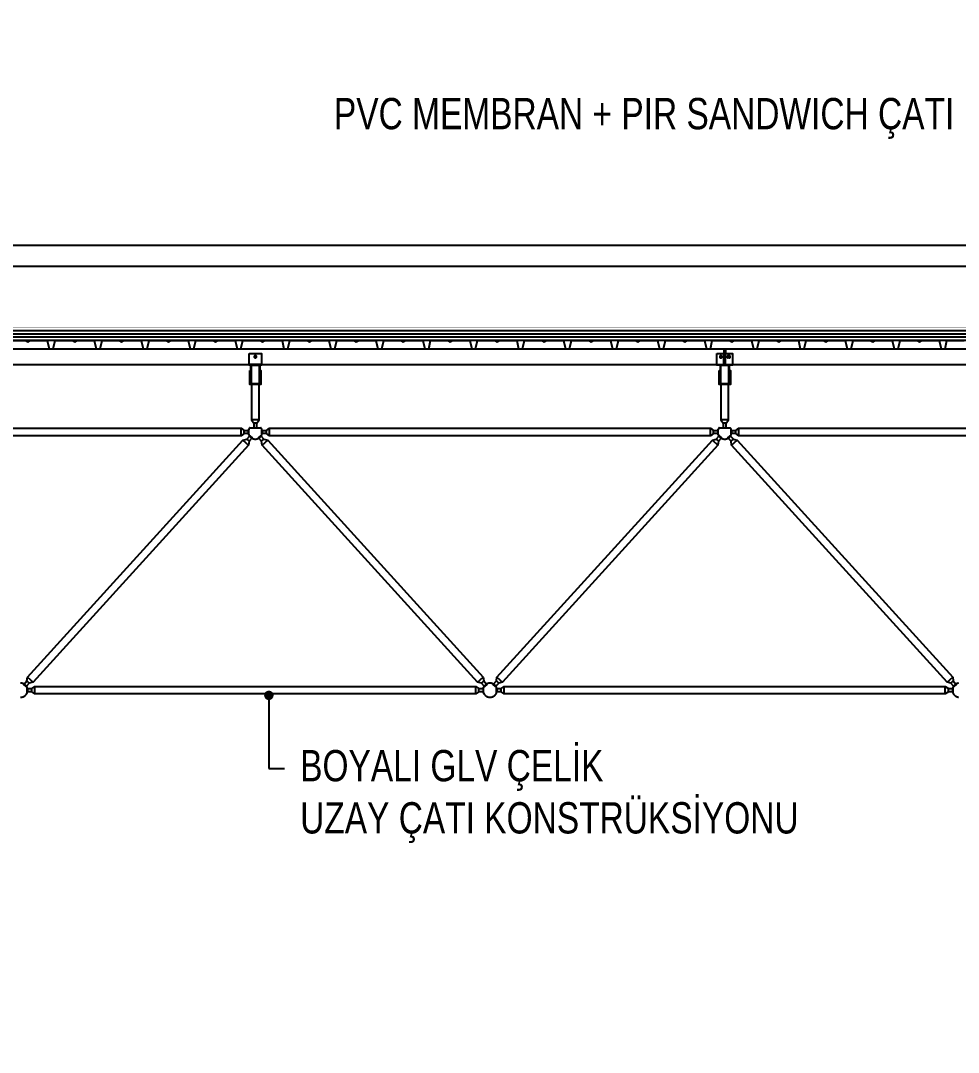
# Model space of a CAD drawing. Header units: centimetres. Extents: x 26569 to 160723, y -3143 to 14565.
# Drawn here: x 105508 to 106107, y -1210 to -551 of the extents above; entities that cross this region are included whole.
import ezdxf
from ezdxf import colors
from ezdxf.entities.mleader import LeaderData, LeaderLine
from ezdxf.math import Vec2, Vec3

# ---------------------------------------------------------------- set-up
doc = ezdxf.new("R2010")
doc.units = ezdxf.units.CM
doc.header["$LTSCALE"] = 100
doc.linetypes.add('HIDDEN', pattern=[9.525, 6.35, -3.175])
for name, color, linetype in [('A-ANNO-DIMS', 187, 'Continuous'), ('A-ELEV-02', 253, 'Continuous'), ('A-ELEV-04', 250, 'Continuous'), ('A-WALL-INSL', 249, 'Continuous'), ('A-WALL-SNWPNL', 200, 'Continuous'), ('S-STEL', 3, 'Continuous')]:
    doc.layers.add(name, color=color, linetype=linetype)
doc.styles.add('Fields_100', font='act_simplex.shx', dxfattribs={"width": 0.8, "height": 20})
doc.linetypes.add('BATTING', pattern='A,0.00254,-2.54,[134,ltypeshp.shx,S=2.54,R=0,X=-2.54,Y=0],-5.08,[134,ltypeshp.shx,S=2.54,R=180,X=2.54,Y=0],-2.54', length=10.16254)
doc.dimstyles.new('FIELDS_100', dxfattribs={"dimscale": 0, "dimtxt": 20, "dimasz": 5, "dimexe": 5, "dimexo": 5, "dimgap": 5, "dimtad": 0, "dimdec": 0, "dimzin": 0, "dimdsep": 46, "dimtxsty": 'Fields_100', "dimblk": 'DOT', "dimcen": 0.09, "dimclrt": 50, "dimadec": 0, "dimazin": 0, "dimtfac": 1, "dimtdec": 0, "dimtix": 1, "dimtofl": 0, "dimtmove": 1, "dimatfit": 3, "dimfxl": 5, "dimfxlon": 1, "dimtolj": 1, "dimtzin": 0, "dimarcsym": 0})

# ---------------------------------------------------------------- blocks, each defined once
blk = doc.blocks.new('_Dot')
at = {"color": 0, "linetype": 'ByBlock', "lineweight": -2}
blk.add_line((-0.5, 0), (-1, 0), dxfattribs=at)
at = {"color": 0, "linetype": 'ByBlock', "const_width": 0.5}
blk.add_lwpolyline([(-0.25, 0, 1), (0.25, 0, 1)], format="xyb", close=True, dxfattribs=at)
blk = doc.blocks.new('*D473')
at = {"layer": 'A-ANNO-DIMS', "color": 0, "lineweight": -2, "transparency": 16777216}
for p, q in [((104907.73, -198.45), (104907.73, -188.45)), ((106707.73, -198.45), (106707.73, -188.45)), ((104912.73, -193.45), (105776.06, -193.45)), ((106702.73, -193.45), (105839.4, -193.45))]:
    blk.add_line(p, q, dxfattribs=at)
at = {"layer": 'DEFPOINTS', "color": 0, "transparency": 16777216}
for p in [(106707.73, -193.45), (104907.73, -1038.45), (106707.73, -1038.45)]:
    blk.add_point(p, dxfattribs=at)
at = {"layer": 'A-ANNO-DIMS', "color": 0, "lineweight": -2, "transparency": 16777216, "xscale": 5, "yscale": 5, "zscale": 5, "rotation": 180}
blk.add_blockref('_Dot', (104907.73, -193.45), dxfattribs=at)
at = {"layer": 'A-ANNO-DIMS', "color": 0, "lineweight": -2, "transparency": 16777216, "xscale": 5, "yscale": 5, "zscale": 5}
blk.add_blockref('_Dot', (106707.73, -193.45), dxfattribs=at)
at = {"layer": 'A-ANNO-DIMS', "color": 50, "transparency": 16777216, "insert": (105807.73, -193.45), "char_height": 20, "attachment_point": 5, "style": 'Fields_100'}
blk.add_mtext('\\A1;1800', dxfattribs=at)

msp = doc.modelspace()

# ---------------------------------------------------------------- linework, layer by layer
at = {"layer": 'A-ELEV-02'}
for points in [[(104855.23, -760.44), (113852.73, -760.44)], [(105957.23, -760.44), (105957.23, -763.44)], [(105958.23, -760.44), (105958.23, -763.44)], [(105959.93, -764.74), (105959.91, -764.74), (105959.9, -764.74), (105959.88, -764.75), (105959.87, -764.75), (105959.85, -764.75), (105959.83, -764.75), (105959.82, -764.75), (105959.8, -764.76), (105959.79, -764.76), (105959.77, -764.76), (105959.75, -764.77), (105959.74, -764.77), (105959.72, -764.78), (105959.7, -764.78), (105959.69, -764.79), (105959.67, -764.79), (105959.66, -764.8), (105959.64, -764.81), (105959.62, -764.81), (105959.61, -764.82), (105959.59, -764.83), (105959.58, -764.84), (105959.56, -764.85), (105959.55, -764.86), (105959.53, -764.87), (105959.52, -764.88), (105959.5, -764.89), (105959.49, -764.9), (105959.47, -764.91), (105959.46, -764.92), (105959.45, -764.94), (105959.43, -764.95), (105959.42, -764.96), (105959.41, -764.98), (105959.4, -764.99), (105959.39, -765), (105959.38, -765.02), (105959.36, -765.03), (105959.35, -765.05), (105959.34, -765.06), (105959.33, -765.08), (105959.33, -765.09), (105959.32, -765.11), (105959.31, -765.12), (105959.3, -765.14), (105959.29, -765.15), (105959.29, -765.17), (105959.28, -765.19), (105959.27, -765.2), (105959.27, -765.22), (105959.26, -765.23), (105959.26, -765.25), (105959.25, -765.27), (105959.25, -765.28), (105959.24, -765.3), (105959.24, -765.32), (105959.24, -765.33), (105959.24, -765.35), (105959.23, -765.36), (105959.23, -765.38), (105959.23, -765.4), (105959.23, -765.41), (105959.23, -765.43), (105959.23, -765.44), (105959.23, -765.46), (105959.23, -765.48), (105959.23, -765.49), (105959.23, -765.51), (105959.23, -765.52), (105959.24, -765.54), (105959.24, -765.55), (105959.24, -765.57), (105959.24, -765.59), (105959.25, -765.6), (105959.25, -765.62), (105959.26, -765.64), (105959.26, -765.65), (105959.27, -765.67), (105959.27, -765.69), (105959.28, -765.7), (105959.29, -765.72), (105959.29, -765.73), (105959.3, -765.75), (105959.31, -765.77), (105959.32, -765.78), (105959.33, -765.8), (105959.33, -765.81), (105959.34, -765.83), (105959.35, -765.84), (105959.36, -765.86), (105959.38, -765.87), (105959.39, -765.89), (105959.4, -765.9), (105959.41, -765.91), (105959.42, -765.93), (105959.43, -765.94), (105959.45, -765.95), (105959.46, -765.96), (105959.47, -765.98), (105959.49, -765.99), (105959.5, -766), (105959.52, -766.01), (105959.53, -766.02), (105959.55, -766.03), (105959.56, -766.04), (105959.58, -766.05), (105959.59, -766.06), (105959.61, -766.07), (105959.62, -766.07), (105959.64, -766.08), (105959.66, -766.09), (105959.67, -766.09), (105959.69, -766.1), (105959.7, -766.11), (105959.72, -766.11), (105959.74, -766.12), (105959.75, -766.12), (105959.77, -766.13), (105959.79, -766.13), (105959.8, -766.13), (105959.82, -766.13), (105959.83, -766.14), (105959.85, -766.14), (105959.87, -766.14), (105959.88, -766.14), (105959.9, -766.14), (105959.91, -766.14), (105959.93, -766.14)], [(105960.53, -764.74), (105959.93, -764.74)], [(105960.53, -766.14), (105960.55, -766.14), (105960.56, -766.14), (105960.58, -766.14), (105960.59, -766.14), (105960.61, -766.14), (105960.62, -766.14), (105960.64, -766.13), (105960.66, -766.13), (105960.67, -766.13), (105960.69, -766.13), (105960.71, -766.12), (105960.72, -766.12), (105960.74, -766.11), (105960.76, -766.11), (105960.77, -766.1), (105960.79, -766.09), (105960.8, -766.09), (105960.82, -766.08), (105960.84, -766.07), (105960.85, -766.07), (105960.87, -766.06), (105960.88, -766.05), (105960.9, -766.04), (105960.91, -766.03), (105960.93, -766.02), (105960.94, -766.01), (105960.96, -766), (105960.97, -765.99), (105960.98, -765.98), (105961, -765.96), (105961.01, -765.95), (105961.02, -765.94), (105961.04, -765.93), (105961.05, -765.91), (105961.06, -765.9), (105961.07, -765.89), (105961.08, -765.87), (105961.1, -765.86), (105961.11, -765.84), (105961.12, -765.83), (105961.13, -765.81), (105961.13, -765.8), (105961.14, -765.78), (105961.15, -765.77), (105961.16, -765.75), (105961.17, -765.73), (105961.17, -765.72), (105961.18, -765.7), (105961.19, -765.69), (105961.19, -765.67), (105961.2, -765.65), (105961.2, -765.64), (105961.21, -765.62), (105961.21, -765.6), (105961.21, -765.59), (105961.22, -765.57), (105961.22, -765.55), (105961.22, -765.54), (105961.23, -765.52), (105961.23, -765.51), (105961.23, -765.49), (105961.23, -765.48), (105961.23, -765.46), (105961.23, -765.44), (105961.23, -765.43), (105961.23, -765.41), (105961.23, -765.4), (105961.23, -765.38), (105961.23, -765.36), (105961.22, -765.35), (105961.22, -765.33), (105961.22, -765.32), (105961.21, -765.3), (105961.21, -765.28), (105961.21, -765.27), (105961.2, -765.25), (105961.2, -765.23), (105961.19, -765.22), (105961.19, -765.2), (105961.18, -765.19), (105961.17, -765.17), (105961.17, -765.15), (105961.16, -765.14), (105961.15, -765.12), (105961.14, -765.11), (105961.13, -765.09), (105961.13, -765.08), (105961.12, -765.06), (105961.11, -765.05), (105961.1, -765.03), (105961.08, -765.02), (105961.07, -765), (105961.06, -764.99), (105961.05, -764.98), (105961.04, -764.96), (105961.02, -764.95), (105961.01, -764.94), (105961, -764.92), (105960.98, -764.91), (105960.97, -764.9), (105960.96, -764.89), (105960.94, -764.88), (105960.93, -764.87), (105960.91, -764.86), (105960.9, -764.85), (105960.88, -764.84), (105960.87, -764.83), (105960.85, -764.82), (105960.84, -764.81), (105960.82, -764.81), (105960.8, -764.8), (105960.79, -764.79), (105960.77, -764.79), (105960.76, -764.78), (105960.74, -764.78), (105960.72, -764.77), (105960.71, -764.77), (105960.69, -764.76), (105960.67, -764.76), (105960.66, -764.76), (105960.64, -764.75), (105960.62, -764.75), (105960.61, -764.75), (105960.59, -764.75), (105960.58, -764.75), (105960.56, -764.74), (105960.55, -764.74), (105960.53, -764.74)], [(104855.23, -770.44), (113852.73, -770.44)], [(105661.73, -770.44), (105653.73, -770.44)], [(105952.73, -770.44), (105962.73, -770.44)], [(105960.53, -766.14), (105959.93, -766.14)], [(105654.13, -776.04), (105654.63, -776.04)], [(105654.13, -777.44), (105654.63, -777.44)], [(105660.83, -776.04), (105661.33, -776.04)], [(105660.83, -777.44), (105661.33, -777.44)], [(105954.13, -776.04), (105954.63, -776.04)], [(105954.13, -777.44), (105954.63, -777.44)], [(105960.83, -776.04), (105961.33, -776.04)], [(105960.83, -777.44), (105961.33, -777.44)], [(105655.31, -783.24), (105655.31, -805.84), (105656.73, -807.84), (105656.73, -810.84)], [(105658.73, -810.84), (105658.73, -807.84), (105660.14, -805.84), (105660.14, -783.24)], [(105955.31, -783.24), (105955.31, -805.84), (105956.73, -807.84), (105956.73, -810.84)], [(105958.73, -810.84), (105958.73, -807.84), (105960.14, -805.84), (105960.14, -783.24)], [(105361.83, -812.54), (105364.83, -812.54), (105366.83, -811.13), (105648.63, -811.13), (105650.63, -812.54), (105653.63, -812.54)], [(105648.63, -815.96), (105648.63, -811.13)], [(105654.13, -810.84), (105654.04, -810.96), (105653.96, -811.09), (105653.88, -811.22), (105653.8, -811.35), (105653.73, -811.48), (105653.66, -811.62), (105653.6, -811.76), (105653.54, -811.91), (105653.48, -812.05), (105653.46, -812.13), (105653.43, -812.2), (105653.41, -812.28), (105653.39, -812.36), (105653.37, -812.43), (105653.35, -812.51), (105653.33, -812.59), (105653.32, -812.67), (105653.3, -812.74), (105653.29, -812.82), (105653.28, -812.9), (105653.27, -812.98), (105653.26, -813.06), (105653.25, -813.14), (105653.24, -813.22), (105653.24, -813.3), (105653.23, -813.38), (105653.23, -813.46), (105653.23, -813.54), (105653.23, -813.62), (105653.23, -813.7), (105653.24, -813.78), (105653.24, -813.86), (105653.25, -813.94), (105653.25, -814.01), (105653.26, -814.09), (105653.27, -814.17), (105653.29, -814.25), (105653.31, -814.4), (105653.35, -814.56), (105653.38, -814.71), (105653.43, -814.86), (105653.47, -815), (105653.52, -815.14), (105653.58, -815.29), (105653.64, -815.42), (105653.71, -815.56), (105653.77, -815.69), (105653.85, -815.82), (105653.93, -815.95), (105654.01, -816.07), (105654.1, -816.2), (105654.19, -816.32), (105654.29, -816.44), (105654.39, -816.56), (105654.5, -816.68), (105654.55, -816.73), (105654.61, -816.79), (105654.67, -816.84), (105654.73, -816.9), (105654.79, -816.95), (105654.85, -817), (105654.91, -817.05), (105654.97, -817.1), (105655.03, -817.15), (105655.1, -817.19), (105655.16, -817.24), (105655.23, -817.29), (105655.3, -817.33), (105655.36, -817.37), (105655.43, -817.41), (105655.5, -817.45), (105655.57, -817.49), (105655.64, -817.53), (105655.71, -817.57), (105655.78, -817.6), (105655.86, -817.64), (105655.93, -817.67), (105656, -817.7), (105656.08, -817.73), (105656.15, -817.76), (105656.22, -817.78), (105656.3, -817.81), (105656.37, -817.83), (105656.52, -817.88), (105656.67, -817.92), (105656.83, -817.95), (105656.98, -817.98), (105657.13, -818), (105657.28, -818.02), (105657.43, -818.03), (105657.58, -818.04), (105657.73, -818.04), (105657.88, -818.04), (105658.03, -818.03), (105658.18, -818.02), (105658.33, -818), (105658.48, -817.98), (105658.63, -817.95), (105658.79, -817.92), (105658.94, -817.88), (105659.09, -817.83), (105659.16, -817.81), (105659.24, -817.78), (105659.31, -817.76), (105659.38, -817.73), (105659.46, -817.7), (105659.53, -817.67), (105659.6, -817.64), (105659.68, -817.6), (105659.75, -817.57), (105659.82, -817.53), (105659.89, -817.49), (105659.96, -817.45), (105660.03, -817.41), (105660.1, -817.37), (105660.16, -817.33), (105660.23, -817.29), (105660.3, -817.24), (105660.36, -817.19), (105660.43, -817.15), (105660.49, -817.1), (105660.55, -817.05), (105660.61, -817), (105660.67, -816.95), (105660.73, -816.9), (105660.79, -816.84), (105660.85, -816.79), (105660.91, -816.73), (105660.96, -816.68), (105661.07, -816.56), (105661.17, -816.44), (105661.27, -816.32), (105661.36, -816.2), (105661.45, -816.07), (105661.53, -815.95), (105661.61, -815.82), (105661.69, -815.69), (105661.75, -815.56), (105661.82, -815.42), (105661.88, -815.29), (105661.94, -815.14), (105661.99, -815), (105662.03, -814.86), (105662.08, -814.71), (105662.11, -814.56), (105662.15, -814.4), (105662.17, -814.25), (105662.19, -814.17), (105662.2, -814.09), (105662.21, -814.01), (105662.21, -813.94), (105662.22, -813.86), (105662.22, -813.78), (105662.23, -813.7), (105662.23, -813.62), (105662.23, -813.54), (105662.23, -813.46), (105662.23, -813.38), (105662.22, -813.3), (105662.22, -813.22), (105662.21, -813.14), (105662.2, -813.06), (105662.19, -812.98), (105662.18, -812.9), (105662.17, -812.82), (105662.16, -812.74), (105662.14, -812.67), (105662.13, -812.59), (105662.11, -812.51), (105662.09, -812.43), (105662.07, -812.36), (105662.05, -812.28), (105662.03, -812.2), (105662, -812.13), (105661.98, -812.05), (105661.92, -811.91), (105661.86, -811.76), (105661.8, -811.62), (105661.73, -811.48), (105661.66, -811.35), (105661.58, -811.22), (105661.5, -811.09), (105661.42, -810.96), (105661.33, -810.84)], [(105654.13, -810.84), (105661.33, -810.84)], [(105660.14, -805.84), (105655.31, -805.84)], [(105658.73, -807.84), (105656.73, -807.84)], [(105661.83, -812.54), (105664.83, -812.54), (105666.83, -811.13), (105948.63, -811.13), (105950.63, -812.54), (105953.63, -812.54)], [(105666.83, -815.96), (105666.83, -811.13)], [(105948.63, -815.96), (105948.63, -811.13)], [(105954.13, -810.84), (105954.04, -810.96), (105953.96, -811.09), (105953.88, -811.22), (105953.8, -811.35), (105953.73, -811.48), (105953.66, -811.62), (105953.6, -811.76), (105953.54, -811.91), (105953.48, -812.05), (105953.46, -812.13), (105953.43, -812.2), (105953.41, -812.28), (105953.39, -812.36), (105953.37, -812.43), (105953.35, -812.51), (105953.33, -812.59), (105953.32, -812.67), (105953.3, -812.74), (105953.29, -812.82), (105953.28, -812.9), (105953.27, -812.98), (105953.26, -813.06), (105953.25, -813.14), (105953.24, -813.22), (105953.24, -813.3), (105953.23, -813.38), (105953.23, -813.46), (105953.23, -813.54), (105953.23, -813.62), (105953.23, -813.7), (105953.24, -813.78), (105953.24, -813.86), (105953.25, -813.94), (105953.25, -814.01), (105953.26, -814.09), (105953.27, -814.17), (105953.29, -814.25), (105953.31, -814.4), (105953.35, -814.56), (105953.38, -814.71), (105953.43, -814.86), (105953.47, -815), (105953.52, -815.14), (105953.58, -815.29), (105953.64, -815.42), (105953.71, -815.56), (105953.77, -815.69), (105953.85, -815.82), (105953.93, -815.95), (105954.01, -816.07), (105954.1, -816.2), (105954.19, -816.32), (105954.29, -816.44), (105954.39, -816.56), (105954.5, -816.68), (105954.55, -816.73), (105954.61, -816.79), (105954.67, -816.84), (105954.73, -816.9), (105954.79, -816.95), (105954.85, -817), (105954.91, -817.05), (105954.97, -817.1), (105955.03, -817.15), (105955.1, -817.19), (105955.16, -817.24), (105955.23, -817.29), (105955.3, -817.33), (105955.36, -817.37), (105955.43, -817.41), (105955.5, -817.45), (105955.57, -817.49), (105955.64, -817.53), (105955.71, -817.57), (105955.78, -817.6), (105955.86, -817.64), (105955.93, -817.67), (105956, -817.7), (105956.08, -817.73), (105956.15, -817.76), (105956.22, -817.78), (105956.3, -817.81), (105956.37, -817.83), (105956.52, -817.88), (105956.67, -817.92), (105956.83, -817.95), (105956.98, -817.98), (105957.13, -818), (105957.28, -818.02), (105957.43, -818.03), (105957.58, -818.04), (105957.73, -818.04), (105957.88, -818.04), (105958.03, -818.03), (105958.18, -818.02), (105958.33, -818), (105958.48, -817.98), (105958.63, -817.95), (105958.79, -817.92), (105958.94, -817.88), (105959.09, -817.83), (105959.16, -817.81), (105959.24, -817.78), (105959.31, -817.76), (105959.38, -817.73), (105959.46, -817.7), (105959.53, -817.67), (105959.6, -817.64), (105959.68, -817.6), (105959.75, -817.57), (105959.82, -817.53), (105959.89, -817.49), (105959.96, -817.45), (105960.03, -817.41), (105960.1, -817.37), (105960.16, -817.33), (105960.23, -817.29), (105960.3, -817.24), (105960.36, -817.19), (105960.43, -817.15), (105960.49, -817.1), (105960.55, -817.05), (105960.61, -817), (105960.67, -816.95), (105960.73, -816.9), (105960.79, -816.84), (105960.85, -816.79), (105960.91, -816.73), (105960.96, -816.68), (105961.07, -816.56), (105961.17, -816.44), (105961.27, -816.32), (105961.36, -816.2), (105961.45, -816.07), (105961.53, -815.95), (105961.61, -815.82), (105961.69, -815.69), (105961.75, -815.56), (105961.82, -815.42), (105961.88, -815.29), (105961.94, -815.14), (105961.99, -815), (105962.03, -814.86), (105962.08, -814.71), (105962.11, -814.56), (105962.15, -814.4), (105962.17, -814.25), (105962.19, -814.17), (105962.2, -814.09), (105962.21, -814.01), (105962.21, -813.94), (105962.22, -813.86), (105962.22, -813.78), (105962.23, -813.7), (105962.23, -813.62), (105962.23, -813.54), (105962.23, -813.46), (105962.23, -813.38), (105962.22, -813.3), (105962.22, -813.22), (105962.21, -813.14), (105962.2, -813.06), (105962.19, -812.98), (105962.18, -812.9), (105962.17, -812.82), (105962.16, -812.74), (105962.14, -812.67), (105962.13, -812.59), (105962.11, -812.51), (105962.09, -812.43), (105962.07, -812.36), (105962.05, -812.28), (105962.03, -812.2), (105962, -812.13), (105961.98, -812.05), (105961.92, -811.91), (105961.86, -811.76), (105961.8, -811.62), (105961.73, -811.48), (105961.66, -811.35), (105961.58, -811.22), (105961.5, -811.09), (105961.42, -810.96), (105961.33, -810.84)], [(105954.13, -810.84), (105961.33, -810.84)], [(105960.14, -805.84), (105955.31, -805.84)], [(105958.73, -807.84), (105956.73, -807.84)], [(105961.83, -812.54), (105964.83, -812.54), (105966.83, -811.13), (106248.63, -811.13), (106250.63, -812.54), (106253.63, -812.54)], [(105966.83, -815.96), (105966.83, -811.13)], [(105653.63, -814.54), (105650.63, -814.54), (105648.63, -815.96), (105366.83, -815.96), (105364.83, -814.54), (105361.83, -814.54)], [(105650.63, -814.54), (105650.63, -812.54)], [(105653.6, -815.33), (105656.34, -817.83)], [(105653.63, -815.4), (105653.63, -811.69)], [(105659.12, -817.83), (105661.86, -815.33)], [(105661.83, -815.4), (105661.83, -811.69)], [(105953.63, -814.54), (105950.63, -814.54), (105948.63, -815.96), (105666.83, -815.96), (105664.83, -814.54), (105661.83, -814.54)], [(105664.83, -814.54), (105664.83, -812.54)], [(105950.63, -814.54), (105950.63, -812.54)], [(105953.6, -815.33), (105956.34, -817.83)], [(105953.63, -815.4), (105953.63, -811.69)], [(105959.12, -817.83), (105961.86, -815.33)], [(105961.83, -815.4), (105961.83, -811.69)], [(106253.63, -814.54), (106250.63, -814.54), (106248.63, -815.96), (105966.83, -815.96), (105964.83, -814.54), (105961.83, -814.54)], [(105964.83, -814.54), (105964.83, -812.54)], [(105649.82, -818.65), (105653.4, -821.9)], [(105652.21, -818.12), (105653.69, -819.47)], [(105661.77, -819.47), (105663.25, -818.12)], [(105662.06, -821.9), (105665.64, -818.65)], [(105949.82, -818.65), (105953.4, -821.9)], [(105952.21, -818.12), (105953.69, -819.47)], [(105961.77, -819.47), (105963.25, -818.12)], [(105962.06, -821.9), (105965.64, -818.65)], [(105507.63, -983.04), (105507.73, -983.04), (105507.83, -983.04), (105507.93, -983.04), (105508.03, -983.03), (105508.13, -983.03), (105508.24, -983.02), (105508.34, -983), (105508.44, -982.99), (105508.55, -982.97), (105508.65, -982.95), (105508.76, -982.92), (105508.86, -982.9), (105508.97, -982.87), (105509.07, -982.84), (105509.18, -982.8), (105509.28, -982.77), (105509.39, -982.73), (105509.49, -982.69), (105509.59, -982.64), (105509.7, -982.59), (105509.8, -982.54), (105509.9, -982.49), (105510, -982.43), (105510.1, -982.37), (105510.19, -982.31), (105510.29, -982.25), (105510.38, -982.18), (105510.48, -982.11), (105510.57, -982.04), (105510.66, -981.96), (105510.74, -981.89), (105510.83, -981.81), (105510.91, -981.73), (105510.99, -981.64), (105511.07, -981.56), (105511.15, -981.47), (105511.22, -981.38), (105511.3, -981.29), (105511.37, -981.2), (105511.43, -981.1), (105511.5, -981.01), (105511.56, -980.91), (105511.62, -980.81), (105511.67, -980.71), (105511.73, -980.61), (105511.78, -980.51), (105511.83, -980.41), (105511.87, -980.3), (105511.91, -980.2), (105511.95, -980.1), (105511.99, -979.99), (105512.02, -979.89), (105512.06, -979.78), (105512.08, -979.68), (105512.11, -979.57), (105512.13, -979.47), (105512.15, -979.36), (105512.17, -979.26), (105512.19, -979.15), (105512.2, -979.05), (105512.21, -978.95), (105512.22, -978.85), (105512.23, -978.74), (105512.23, -978.64), (105512.23, -978.54), (105512.23, -978.44), (105512.23, -978.34), (105512.22, -978.24), (105512.21, -978.14), (105512.2, -978.04), (105512.19, -977.93), (105512.17, -977.83), (105512.15, -977.72), (105512.13, -977.62), (105512.11, -977.52), (105512.08, -977.41), (105512.06, -977.31), (105512.02, -977.2), (105511.99, -977.1), (105511.95, -976.99), (105511.91, -976.89), (105511.87, -976.78), (105511.83, -976.68), (105511.78, -976.58), (105511.73, -976.48), (105511.67, -976.38), (105511.62, -976.28), (105511.56, -976.18), (105511.5, -976.08), (105511.43, -975.99), (105511.37, -975.89), (105511.3, -975.8), (105511.22, -975.71), (105511.15, -975.62), (105511.07, -975.53), (105510.99, -975.45), (105510.91, -975.36), (105510.83, -975.28), (105510.74, -975.2), (105510.66, -975.12), (105510.57, -975.05), (105510.48, -974.98), (105510.38, -974.91), (105510.29, -974.84), (105510.19, -974.78), (105510.1, -974.72), (105510, -974.66), (105509.9, -974.6), (105509.8, -974.55), (105509.7, -974.5), (105509.59, -974.45), (105509.49, -974.4), (105509.39, -974.36), (105509.28, -974.32), (105509.18, -974.28), (105509.07, -974.25), (105508.97, -974.22), (105508.86, -974.19), (105508.76, -974.16), (105508.65, -974.14), (105508.55, -974.12), (105508.44, -974.1), (105508.34, -974.09), (105508.24, -974.07), (105508.13, -974.06), (105508.03, -974.05), (105507.93, -974.05), (105507.83, -974.04), (105507.73, -974.04), (105507.63, -974.04)], [(105509.12, -974.26), (105511.86, -976.76)], [(105511.77, -972.62), (105513.25, -973.96)], [(105512.06, -970.19), (105515.64, -973.43)], [(105799.82, -973.43), (105803.4, -970.19)], [(105802.21, -973.96), (105803.69, -972.62)], [(105803.6, -976.76), (105806.34, -974.26)], [(105809.12, -974.26), (105811.86, -976.76)], [(105811.77, -972.62), (105813.25, -973.96)], [(105812.06, -970.19), (105815.64, -973.43)], [(106099.82, -973.43), (106103.4, -970.19)], [(106102.21, -973.96), (106103.69, -972.62)], [(106107.12, -974.09), (106107.02, -974.1), (106106.91, -974.12), (106106.81, -974.14), (106106.7, -974.16), (106106.6, -974.19), (106106.49, -974.22), (106106.39, -974.25), (106106.28, -974.28), (106106.18, -974.32), (106106.07, -974.36), (106105.97, -974.4), (106105.87, -974.45), (106105.76, -974.5), (106105.66, -974.55), (106105.56, -974.6), (106105.46, -974.66), (106105.36, -974.72), (106105.27, -974.78), (106105.17, -974.84), (106105.08, -974.91), (106104.98, -974.98), (106104.89, -975.05), (106104.8, -975.12), (106104.72, -975.2), (106104.63, -975.28), (106104.55, -975.36), (106104.47, -975.45), (106104.39, -975.53), (106104.31, -975.62), (106104.24, -975.71), (106104.16, -975.8), (106104.09, -975.89), (106104.03, -975.99), (106103.96, -976.08), (106103.9, -976.18), (106103.84, -976.28), (106103.79, -976.38), (106103.73, -976.48), (106103.68, -976.58), (106103.63, -976.68), (106103.59, -976.78), (106103.55, -976.89), (106103.51, -976.99), (106103.47, -977.1), (106103.44, -977.2), (106103.4, -977.31), (106103.37, -977.41), (106103.35, -977.52), (106103.33, -977.62), (106103.31, -977.72), (106103.29, -977.83), (106103.27, -977.93), (106103.26, -978.04), (106103.25, -978.14), (106103.24, -978.24), (106103.23, -978.34), (106103.23, -978.44), (106103.23, -978.54), (106103.23, -978.64), (106103.23, -978.74), (106103.24, -978.85), (106103.25, -978.95), (106103.26, -979.05), (106103.27, -979.15), (106103.29, -979.26), (106103.31, -979.36), (106103.33, -979.47), (106103.35, -979.57), (106103.37, -979.68), (106103.4, -979.78), (106103.44, -979.89), (106103.47, -979.99), (106103.51, -980.1), (106103.55, -980.2), (106103.59, -980.3), (106103.63, -980.41), (106103.68, -980.51), (106103.73, -980.61), (106103.79, -980.71), (106103.84, -980.81), (106103.9, -980.91), (106103.96, -981.01), (106104.03, -981.1), (106104.09, -981.2), (106104.16, -981.29), (106104.24, -981.38), (106104.31, -981.47), (106104.39, -981.56), (106104.47, -981.64), (106104.55, -981.73), (106104.63, -981.81), (106104.72, -981.89), (106104.8, -981.96), (106104.89, -982.04), (106104.98, -982.11), (106105.08, -982.18), (106105.17, -982.25), (106105.27, -982.31), (106105.36, -982.37), (106105.46, -982.43), (106105.56, -982.49), (106105.66, -982.54), (106105.76, -982.59), (106105.87, -982.64), (106105.97, -982.69), (106106.07, -982.73), (106106.18, -982.77), (106106.28, -982.8), (106106.39, -982.84), (106106.49, -982.87), (106106.6, -982.9), (106106.7, -982.92), (106106.81, -982.95), (106106.91, -982.97), (106107.02, -982.99), (106107.12, -983)], [(106103.6, -976.76), (106106.34, -974.26)], [(105511.83, -977.54), (105514.83, -977.54), (105516.83, -976.13), (105798.63, -976.13), (105800.63, -977.54), (105803.63, -977.54)], [(105511.83, -980.4), (105511.83, -976.69)], [(105803.63, -979.54), (105800.63, -979.54), (105798.63, -980.96), (105516.83, -980.96), (105514.83, -979.54), (105511.83, -979.54)], [(105514.83, -979.54), (105514.83, -977.54)], [(105516.83, -980.96), (105516.83, -976.13)], [(105798.63, -980.96), (105798.63, -976.13)], [(105800.63, -979.54), (105800.63, -977.54)], [(105803.63, -980.4), (105803.63, -976.69)], [(105811.83, -977.54), (105814.83, -977.54), (105816.83, -976.13), (106098.63, -976.13), (106100.63, -977.54), (106103.63, -977.54)], [(105811.83, -980.4), (105811.83, -976.69)], [(106103.63, -979.54), (106100.63, -979.54), (106098.63, -980.96), (105816.83, -980.96), (105814.83, -979.54), (105811.83, -979.54)], [(105814.83, -979.54), (105814.83, -977.54)], [(105816.83, -980.96), (105816.83, -976.13)], [(106098.63, -980.96), (106098.63, -976.13)], [(106100.63, -979.54), (106100.63, -977.54)], [(106103.63, -980.4), (106103.63, -976.69)]]:
    msp.add_lwpolyline(points, dxfattribs=at)
for points in [[(105653.73, -763.44), (105661.73, -763.44), (105661.73, -770.74), (105653.73, -770.74)], [(105658.43, -765.44), (105658.43, -765.43), (105658.43, -765.41), (105658.43, -765.4), (105658.43, -765.38), (105658.43, -765.36), (105658.42, -765.35), (105658.42, -765.33), (105658.42, -765.32), (105658.42, -765.3), (105658.41, -765.28), (105658.41, -765.27), (105658.4, -765.25), (105658.4, -765.23), (105658.39, -765.22), (105658.39, -765.2), (105658.38, -765.19), (105658.37, -765.17), (105658.37, -765.15), (105658.36, -765.14), (105658.35, -765.12), (105658.34, -765.11), (105658.33, -765.09), (105658.33, -765.08), (105658.32, -765.06), (105658.31, -765.05), (105658.3, -765.03), (105658.28, -765.02), (105658.27, -765), (105658.26, -764.99), (105658.25, -764.98), (105658.24, -764.96), (105658.22, -764.95), (105658.21, -764.94), (105658.2, -764.92), (105658.19, -764.91), (105658.17, -764.9), (105658.16, -764.89), (105658.14, -764.88), (105658.13, -764.87), (105658.11, -764.86), (105658.1, -764.85), (105658.08, -764.84), (105658.07, -764.83), (105658.05, -764.82), (105658.04, -764.81), (105658.02, -764.81), (105658, -764.8), (105657.99, -764.79), (105657.97, -764.79), (105657.96, -764.78), (105657.94, -764.78), (105657.92, -764.77), (105657.91, -764.77), (105657.89, -764.76), (105657.87, -764.76), (105657.86, -764.76), (105657.84, -764.75), (105657.82, -764.75), (105657.81, -764.75), (105657.79, -764.75), (105657.78, -764.75), (105657.76, -764.74), (105657.75, -764.74), (105657.73, -764.74), (105657.71, -764.74), (105657.7, -764.74), (105657.68, -764.75), (105657.67, -764.75), (105657.65, -764.75), (105657.63, -764.75), (105657.62, -764.75), (105657.6, -764.76), (105657.59, -764.76), (105657.57, -764.76), (105657.55, -764.77), (105657.54, -764.77), (105657.52, -764.78), (105657.5, -764.78), (105657.49, -764.79), (105657.47, -764.79), (105657.46, -764.8), (105657.44, -764.81), (105657.42, -764.81), (105657.41, -764.82), (105657.39, -764.83), (105657.38, -764.84), (105657.36, -764.85), (105657.35, -764.86), (105657.33, -764.87), (105657.32, -764.88), (105657.3, -764.89), (105657.29, -764.9), (105657.27, -764.91), (105657.26, -764.92), (105657.25, -764.94), (105657.23, -764.95), (105657.22, -764.96), (105657.21, -764.98), (105657.2, -764.99), (105657.19, -765), (105657.18, -765.02), (105657.16, -765.03), (105657.15, -765.05), (105657.14, -765.06), (105657.13, -765.08), (105657.13, -765.09), (105657.12, -765.11), (105657.11, -765.12), (105657.1, -765.14), (105657.09, -765.15), (105657.09, -765.17), (105657.08, -765.19), (105657.07, -765.2), (105657.07, -765.22), (105657.06, -765.23), (105657.06, -765.25), (105657.05, -765.27), (105657.05, -765.28), (105657.04, -765.3), (105657.04, -765.32), (105657.04, -765.33), (105657.04, -765.35), (105657.03, -765.36), (105657.03, -765.38), (105657.03, -765.4), (105657.03, -765.41), (105657.03, -765.43), (105657.03, -765.44), (105657.03, -765.46), (105657.03, -765.47), (105657.03, -765.49), (105657.03, -765.51), (105657.03, -765.52), (105657.04, -765.54), (105657.04, -765.55), (105657.04, -765.57), (105657.04, -765.59), (105657.05, -765.6), (105657.05, -765.62), (105657.06, -765.64), (105657.06, -765.65), (105657.07, -765.67), (105657.07, -765.69), (105657.08, -765.7), (105657.09, -765.72), (105657.09, -765.73), (105657.1, -765.75), (105657.11, -765.77), (105657.12, -765.78), (105657.13, -765.8), (105657.13, -765.81), (105657.14, -765.83), (105657.15, -765.84), (105657.16, -765.86), (105657.18, -765.87), (105657.19, -765.88), (105657.2, -765.9), (105657.21, -765.91), (105657.22, -765.93), (105657.23, -765.94), (105657.25, -765.95), (105657.26, -765.96), (105657.27, -765.98), (105657.29, -765.99), (105657.3, -766), (105657.32, -766.01), (105657.33, -766.02), (105657.35, -766.03), (105657.36, -766.04), (105657.38, -766.05), (105657.39, -766.06), (105657.41, -766.07), (105657.42, -766.07), (105657.44, -766.08), (105657.46, -766.09), (105657.47, -766.09), (105657.49, -766.1), (105657.5, -766.11), (105657.52, -766.11), (105657.54, -766.12), (105657.55, -766.12), (105657.57, -766.13), (105657.59, -766.13), (105657.6, -766.13), (105657.62, -766.13), (105657.63, -766.14), (105657.65, -766.14), (105657.67, -766.14), (105657.68, -766.14), (105657.7, -766.14), (105657.71, -766.14), (105657.73, -766.14), (105657.75, -766.14), (105657.76, -766.14), (105657.78, -766.14), (105657.79, -766.14), (105657.81, -766.14), (105657.82, -766.14), (105657.84, -766.13), (105657.86, -766.13), (105657.87, -766.13), (105657.89, -766.13), (105657.91, -766.12), (105657.92, -766.12), (105657.94, -766.11), (105657.96, -766.11), (105657.97, -766.1), (105657.99, -766.09), (105658, -766.09), (105658.02, -766.08), (105658.04, -766.07), (105658.05, -766.07), (105658.07, -766.06), (105658.08, -766.05), (105658.1, -766.04), (105658.11, -766.03), (105658.13, -766.02), (105658.14, -766.01), (105658.16, -766), (105658.17, -765.99), (105658.19, -765.98), (105658.2, -765.96), (105658.21, -765.95), (105658.22, -765.94), (105658.24, -765.93), (105658.25, -765.91), (105658.26, -765.9), (105658.27, -765.88), (105658.28, -765.87), (105658.3, -765.86), (105658.31, -765.84), (105658.32, -765.83), (105658.33, -765.81), (105658.33, -765.8), (105658.34, -765.78), (105658.35, -765.77), (105658.36, -765.75), (105658.37, -765.73), (105658.37, -765.72), (105658.38, -765.7), (105658.39, -765.69), (105658.39, -765.67), (105658.4, -765.65), (105658.4, -765.64), (105658.41, -765.62), (105658.41, -765.6), (105658.42, -765.59), (105658.42, -765.57), (105658.42, -765.55), (105658.42, -765.54), (105658.43, -765.52), (105658.43, -765.51), (105658.43, -765.49), (105658.43, -765.47), (105658.43, -765.46)], [(105952.73, -763.44), (105962.73, -763.44), (105962.73, -770.74), (105952.73, -770.74)], [(105955.93, -765.44), (105955.93, -765.43), (105955.93, -765.41), (105955.93, -765.4), (105955.93, -765.38), (105955.93, -765.36), (105955.92, -765.35), (105955.92, -765.33), (105955.92, -765.32), (105955.91, -765.3), (105955.91, -765.28), (105955.91, -765.27), (105955.9, -765.25), (105955.9, -765.23), (105955.89, -765.22), (105955.89, -765.2), (105955.88, -765.19), (105955.87, -765.17), (105955.87, -765.15), (105955.86, -765.14), (105955.85, -765.12), (105955.84, -765.11), (105955.83, -765.09), (105955.83, -765.08), (105955.82, -765.06), (105955.81, -765.05), (105955.8, -765.03), (105955.78, -765.02), (105955.77, -765), (105955.76, -764.99), (105955.75, -764.98), (105955.74, -764.96), (105955.72, -764.95), (105955.71, -764.94), (105955.7, -764.92), (105955.68, -764.91), (105955.67, -764.9), (105955.66, -764.89), (105955.64, -764.88), (105955.63, -764.87), (105955.61, -764.86), (105955.6, -764.85), (105955.58, -764.84), (105955.57, -764.83), (105955.55, -764.82), (105955.54, -764.81), (105955.52, -764.81), (105955.5, -764.8), (105955.49, -764.79), (105955.47, -764.79), (105955.46, -764.78), (105955.44, -764.78), (105955.42, -764.77), (105955.41, -764.77), (105955.39, -764.76), (105955.37, -764.76), (105955.36, -764.76), (105955.34, -764.75), (105955.32, -764.75), (105955.31, -764.75), (105955.29, -764.75), (105955.28, -764.75), (105955.26, -764.74), (105955.25, -764.74), (105955.23, -764.74), (105955.21, -764.74), (105955.2, -764.74), (105955.18, -764.75), (105955.17, -764.75), (105955.15, -764.75), (105955.13, -764.75), (105955.12, -764.75), (105955.1, -764.76), (105955.09, -764.76), (105955.07, -764.76), (105955.05, -764.77), (105955.04, -764.77), (105955.02, -764.78), (105955, -764.78), (105954.99, -764.79), (105954.97, -764.79), (105954.96, -764.8), (105954.94, -764.81), (105954.92, -764.81), (105954.91, -764.82), (105954.89, -764.83), (105954.88, -764.84), (105954.86, -764.85), (105954.85, -764.86), (105954.83, -764.87), (105954.82, -764.88), (105954.8, -764.89), (105954.79, -764.9), (105954.77, -764.91), (105954.76, -764.92), (105954.75, -764.94), (105954.73, -764.95), (105954.72, -764.96), (105954.71, -764.98), (105954.7, -764.99), (105954.69, -765), (105954.68, -765.02), (105954.66, -765.03), (105954.65, -765.05), (105954.64, -765.06), (105954.63, -765.08), (105954.63, -765.09), (105954.62, -765.11), (105954.61, -765.12), (105954.6, -765.14), (105954.59, -765.15), (105954.59, -765.17), (105954.58, -765.19), (105954.57, -765.2), (105954.57, -765.22), (105954.56, -765.23), (105954.56, -765.25), (105954.55, -765.27), (105954.55, -765.28), (105954.54, -765.3), (105954.54, -765.32), (105954.54, -765.33), (105954.54, -765.35), (105954.53, -765.36), (105954.53, -765.38), (105954.53, -765.4), (105954.53, -765.41), (105954.53, -765.43), (105954.53, -765.44), (105954.53, -765.46), (105954.53, -765.48), (105954.53, -765.49), (105954.53, -765.51), (105954.53, -765.52), (105954.54, -765.54), (105954.54, -765.55), (105954.54, -765.57), (105954.54, -765.59), (105954.55, -765.6), (105954.55, -765.62), (105954.56, -765.64), (105954.56, -765.65), (105954.57, -765.67), (105954.57, -765.69), (105954.58, -765.7), (105954.59, -765.72), (105954.59, -765.73), (105954.6, -765.75), (105954.61, -765.77), (105954.62, -765.78), (105954.63, -765.8), (105954.63, -765.81), (105954.64, -765.83), (105954.65, -765.84), (105954.66, -765.86), (105954.68, -765.87), (105954.69, -765.89), (105954.7, -765.9), (105954.71, -765.91), (105954.72, -765.93), (105954.73, -765.94), (105954.75, -765.95), (105954.76, -765.96), (105954.77, -765.98), (105954.79, -765.99), (105954.8, -766), (105954.82, -766.01), (105954.83, -766.02), (105954.85, -766.03), (105954.86, -766.04), (105954.88, -766.05), (105954.89, -766.06), (105954.91, -766.07), (105954.92, -766.07), (105954.94, -766.08), (105954.96, -766.09), (105954.97, -766.09), (105954.99, -766.1), (105955, -766.11), (105955.02, -766.11), (105955.04, -766.12), (105955.05, -766.12), (105955.07, -766.13), (105955.09, -766.13), (105955.1, -766.13), (105955.12, -766.13), (105955.13, -766.14), (105955.15, -766.14), (105955.17, -766.14), (105955.18, -766.14), (105955.2, -766.14), (105955.21, -766.14), (105955.23, -766.14), (105955.25, -766.14), (105955.26, -766.14), (105955.28, -766.14), (105955.29, -766.14), (105955.31, -766.14), (105955.32, -766.14), (105955.34, -766.13), (105955.36, -766.13), (105955.37, -766.13), (105955.39, -766.13), (105955.41, -766.12), (105955.42, -766.12), (105955.44, -766.11), (105955.46, -766.11), (105955.47, -766.1), (105955.49, -766.09), (105955.5, -766.09), (105955.52, -766.08), (105955.54, -766.07), (105955.55, -766.07), (105955.57, -766.06), (105955.58, -766.05), (105955.6, -766.04), (105955.61, -766.03), (105955.63, -766.02), (105955.64, -766.01), (105955.66, -766), (105955.67, -765.99), (105955.68, -765.98), (105955.7, -765.96), (105955.71, -765.95), (105955.72, -765.94), (105955.74, -765.93), (105955.75, -765.91), (105955.76, -765.9), (105955.77, -765.89), (105955.78, -765.87), (105955.8, -765.86), (105955.81, -765.84), (105955.82, -765.83), (105955.83, -765.81), (105955.83, -765.8), (105955.84, -765.78), (105955.85, -765.77), (105955.86, -765.75), (105955.87, -765.73), (105955.87, -765.72), (105955.88, -765.7), (105955.89, -765.69), (105955.89, -765.67), (105955.9, -765.65), (105955.9, -765.64), (105955.91, -765.62), (105955.91, -765.6), (105955.91, -765.59), (105955.92, -765.57), (105955.92, -765.55), (105955.92, -765.54), (105955.93, -765.52), (105955.93, -765.51), (105955.93, -765.49), (105955.93, -765.48), (105955.93, -765.46)], [(105654.13, -774.24), (105654.63, -774.24), (105654.63, -782.74), (105660.83, -782.74), (105660.83, -774.24), (105661.33, -774.24), (105661.33, -783.24), (105654.13, -783.24)], [(105954.13, -774.24), (105954.63, -774.24), (105954.63, -782.74), (105960.83, -782.74), (105960.83, -774.24), (105961.33, -774.24), (105961.33, -783.24), (105954.13, -783.24)], [(105509.75, -974.84), (105511.77, -972.62), (105512.06, -970.19), (105649.82, -818.65), (105652.21, -818.12), (105654.23, -815.9), (105655.71, -817.25), (105653.69, -819.47), (105653.4, -821.9), (105515.64, -973.43), (105513.25, -973.96), (105511.23, -976.18)], [(105804.23, -976.18), (105802.21, -973.96), (105799.82, -973.43), (105662.06, -821.9), (105661.77, -819.47), (105659.75, -817.25), (105661.23, -815.9), (105663.25, -818.12), (105665.64, -818.65), (105803.4, -970.19), (105803.69, -972.62), (105805.71, -974.84)], [(105809.75, -974.84), (105811.77, -972.62), (105812.06, -970.19), (105949.82, -818.65), (105952.21, -818.12), (105954.23, -815.9), (105955.71, -817.25), (105953.69, -819.47), (105953.4, -821.9), (105815.64, -973.43), (105813.25, -973.96), (105811.23, -976.18)], [(106104.23, -976.18), (106102.21, -973.96), (106099.82, -973.43), (105962.06, -821.9), (105961.77, -819.47), (105959.75, -817.25), (105961.23, -815.9), (105963.25, -818.12), (105965.64, -818.65), (106103.4, -970.19), (106103.69, -972.62), (106105.71, -974.84)], [(105812.23, -978.54), (105812.23, -978.44), (105812.23, -978.34), (105812.22, -978.24), (105812.21, -978.14), (105812.2, -978.04), (105812.19, -977.93), (105812.17, -977.83), (105812.15, -977.72), (105812.13, -977.62), (105812.11, -977.52), (105812.08, -977.41), (105812.06, -977.31), (105812.02, -977.2), (105811.99, -977.1), (105811.95, -976.99), (105811.91, -976.89), (105811.87, -976.78), (105811.83, -976.68), (105811.78, -976.58), (105811.73, -976.48), (105811.67, -976.38), (105811.62, -976.28), (105811.56, -976.18), (105811.5, -976.08), (105811.43, -975.99), (105811.37, -975.89), (105811.3, -975.8), (105811.22, -975.71), (105811.15, -975.62), (105811.07, -975.53), (105810.99, -975.45), (105810.91, -975.36), (105810.83, -975.28), (105810.74, -975.2), (105810.66, -975.12), (105810.57, -975.05), (105810.48, -974.98), (105810.38, -974.91), (105810.29, -974.84), (105810.19, -974.78), (105810.1, -974.72), (105810, -974.66), (105809.9, -974.6), (105809.8, -974.55), (105809.7, -974.5), (105809.59, -974.45), (105809.49, -974.4), (105809.39, -974.36), (105809.28, -974.32), (105809.18, -974.28), (105809.07, -974.25), (105808.97, -974.22), (105808.86, -974.19), (105808.76, -974.16), (105808.65, -974.14), (105808.55, -974.12), (105808.44, -974.1), (105808.34, -974.09), (105808.24, -974.07), (105808.13, -974.06), (105808.03, -974.05), (105807.93, -974.05), (105807.83, -974.04), (105807.73, -974.04), (105807.63, -974.04), (105807.53, -974.05), (105807.43, -974.05), (105807.33, -974.06), (105807.22, -974.07), (105807.12, -974.09), (105807.02, -974.1), (105806.91, -974.12), (105806.81, -974.14), (105806.7, -974.16), (105806.6, -974.19), (105806.49, -974.22), (105806.39, -974.25), (105806.28, -974.28), (105806.18, -974.32), (105806.07, -974.36), (105805.97, -974.4), (105805.87, -974.45), (105805.76, -974.5), (105805.66, -974.55), (105805.56, -974.6), (105805.46, -974.66), (105805.36, -974.72), (105805.27, -974.78), (105805.17, -974.84), (105805.08, -974.91), (105804.98, -974.98), (105804.89, -975.05), (105804.8, -975.12), (105804.72, -975.2), (105804.63, -975.28), (105804.55, -975.36), (105804.47, -975.45), (105804.39, -975.53), (105804.31, -975.62), (105804.24, -975.71), (105804.16, -975.8), (105804.09, -975.89), (105804.03, -975.99), (105803.96, -976.08), (105803.9, -976.18), (105803.84, -976.28), (105803.79, -976.38), (105803.73, -976.48), (105803.68, -976.58), (105803.63, -976.68), (105803.59, -976.78), (105803.55, -976.89), (105803.51, -976.99), (105803.47, -977.1), (105803.44, -977.2), (105803.4, -977.31), (105803.37, -977.41), (105803.35, -977.52), (105803.33, -977.62), (105803.31, -977.72), (105803.29, -977.83), (105803.27, -977.93), (105803.26, -978.04), (105803.25, -978.14), (105803.24, -978.24), (105803.23, -978.34), (105803.23, -978.44), (105803.23, -978.54), (105803.23, -978.64), (105803.23, -978.74), (105803.24, -978.85), (105803.25, -978.95), (105803.26, -979.05), (105803.27, -979.15), (105803.29, -979.26), (105803.31, -979.36), (105803.33, -979.47), (105803.35, -979.57), (105803.37, -979.68), (105803.4, -979.78), (105803.44, -979.89), (105803.47, -979.99), (105803.51, -980.1), (105803.55, -980.2), (105803.59, -980.3), (105803.63, -980.41), (105803.68, -980.51), (105803.73, -980.61), (105803.79, -980.71), (105803.84, -980.81), (105803.9, -980.91), (105803.96, -981.01), (105804.03, -981.1), (105804.09, -981.2), (105804.16, -981.29), (105804.24, -981.38), (105804.31, -981.47), (105804.39, -981.56), (105804.47, -981.64), (105804.55, -981.73), (105804.63, -981.81), (105804.72, -981.89), (105804.8, -981.96), (105804.89, -982.04), (105804.98, -982.11), (105805.08, -982.18), (105805.17, -982.25), (105805.27, -982.31), (105805.36, -982.37), (105805.46, -982.43), (105805.56, -982.49), (105805.66, -982.54), (105805.76, -982.59), (105805.87, -982.64), (105805.97, -982.69), (105806.07, -982.73), (105806.18, -982.77), (105806.28, -982.8), (105806.39, -982.84), (105806.49, -982.87), (105806.6, -982.9), (105806.7, -982.92), (105806.81, -982.95), (105806.91, -982.97), (105807.02, -982.99), (105807.12, -983), (105807.22, -983.02), (105807.33, -983.03), (105807.43, -983.03), (105807.53, -983.04), (105807.63, -983.04), (105807.73, -983.04), (105807.83, -983.04), (105807.93, -983.04), (105808.03, -983.03), (105808.13, -983.03), (105808.24, -983.02), (105808.34, -983), (105808.44, -982.99), (105808.55, -982.97), (105808.65, -982.95), (105808.76, -982.92), (105808.86, -982.9), (105808.97, -982.87), (105809.07, -982.84), (105809.18, -982.8), (105809.28, -982.77), (105809.39, -982.73), (105809.49, -982.69), (105809.59, -982.64), (105809.7, -982.59), (105809.8, -982.54), (105809.9, -982.49), (105810, -982.43), (105810.1, -982.37), (105810.19, -982.31), (105810.29, -982.25), (105810.38, -982.18), (105810.48, -982.11), (105810.57, -982.04), (105810.66, -981.96), (105810.74, -981.89), (105810.83, -981.81), (105810.91, -981.73), (105810.99, -981.64), (105811.07, -981.56), (105811.15, -981.47), (105811.22, -981.38), (105811.3, -981.29), (105811.37, -981.2), (105811.43, -981.1), (105811.5, -981.01), (105811.56, -980.91), (105811.62, -980.81), (105811.67, -980.71), (105811.73, -980.61), (105811.78, -980.51), (105811.83, -980.41), (105811.87, -980.3), (105811.91, -980.2), (105811.95, -980.1), (105811.99, -979.99), (105812.02, -979.89), (105812.06, -979.78), (105812.08, -979.68), (105812.11, -979.57), (105812.13, -979.47), (105812.15, -979.36), (105812.17, -979.26), (105812.19, -979.15), (105812.2, -979.05), (105812.21, -978.95), (105812.22, -978.85), (105812.23, -978.74), (105812.23, -978.64)]]:
    msp.add_lwpolyline(points, close=True, dxfattribs=at)
at = {"layer": 'A-ELEV-02', "linetype": 'HIDDEN', "ltscale": 0.1}
for points in [[(105957.23, -770.44), (105957.23, -763.44)], [(105958.23, -770.44), (105958.23, -763.44)]]:
    msp.add_lwpolyline(points, dxfattribs=at)
at = {"layer": 'A-ELEV-04'}
for p, q in [((122968.28, -694.3), (103052.48, -694.3)), ((104871.32, -707.43), (122929.69, -707.43))]:
    msp.add_line(p, q, dxfattribs=at)
at = {"layer": 'A-WALL-INSL', "ltscale": 0.002, "const_width": 0.2}
msp.add_lwpolyline([(122937.73, -746.94), (104865.23, -746.94)], dxfattribs=at)
at = {"layer": 'A-WALL-INSL', "linetype": 'BATTING', "ltscale": 0.002}
for points in [[(122937.73, -748.94), (104865.23, -748.94)], [(122937.73, -752.94), (104865.23, -752.94)]]:
    msp.add_lwpolyline(points, dxfattribs=at)
at = {"layer": 'A-WALL-INSL', "ltscale": 0.002}
for points in [[(122937.73, -750.94), (104865.23, -750.94)], [(122937.73, -754.94), (104865.23, -754.94)]]:
    msp.add_lwpolyline(points, dxfattribs=at)
at = {"layer": 'A-WALL-SNWPNL', "ltscale": 100}
for points in [[(105499.77, -754.94), (105510.77, -754.94), (105512.27, -755.94), (105513.77, -754.94), (105524.77, -754.94), (105526.02, -760.44), (105528.52, -760.44), (105529.77, -754.94), (105540.77, -754.94), (105542.27, -755.94), (105543.77, -754.94), (105554.77, -754.94), (105556.02, -760.44), (105558.52, -760.44), (105559.77, -754.94), (105570.77, -754.94), (105572.27, -755.94), (105573.77, -754.94), (105584.77, -754.94), (105586.02, -760.44), (105588.52, -760.44), (105588.96, -758.49)], [(105585.57, -758.49), (105586.02, -760.44), (105588.52, -760.44), (105589.77, -754.94), (105600.77, -754.94), (105602.27, -755.94), (105603.77, -754.94), (105614.77, -754.94), (105616.02, -760.44), (105618.52, -760.44), (105619.77, -754.94), (105630.77, -754.94), (105632.27, -755.94), (105633.77, -754.94), (105644.77, -754.94), (105646.02, -760.44), (105648.52, -760.44), (105649.77, -754.94), (105660.77, -754.94), (105662.27, -755.94), (105663.77, -754.94), (105674.77, -754.94), (105676.02, -760.44), (105678.52, -760.44), (105678.96, -758.49)], [(105675.57, -758.49), (105676.02, -760.44), (105678.52, -760.44), (105679.77, -754.94), (105690.77, -754.94), (105692.27, -755.94), (105693.77, -754.94), (105704.77, -754.94), (105706.02, -760.44), (105708.52, -760.44), (105709.77, -754.94), (105720.77, -754.94), (105722.27, -755.94), (105723.77, -754.94), (105734.77, -754.94), (105736.02, -760.44), (105738.52, -760.44), (105739.77, -754.94), (105750.77, -754.94), (105752.27, -755.94), (105753.77, -754.94), (105764.77, -754.94), (105766.02, -760.44), (105768.52, -760.44), (105768.96, -758.49)], [(105765.57, -758.49), (105766.02, -760.44), (105768.52, -760.44), (105769.77, -754.94), (105780.77, -754.94), (105782.27, -755.94), (105783.77, -754.94), (105794.77, -754.94), (105796.02, -760.44), (105798.52, -760.44), (105799.77, -754.94), (105810.77, -754.94), (105812.27, -755.94), (105813.77, -754.94), (105824.77, -754.94), (105826.02, -760.44), (105828.52, -760.44), (105829.77, -754.94), (105840.77, -754.94), (105842.27, -755.94), (105843.77, -754.94), (105854.77, -754.94), (105856.02, -760.44), (105858.52, -760.44), (105858.96, -758.49)], [(105855.57, -758.49), (105856.02, -760.44), (105858.52, -760.44), (105859.77, -754.94), (105870.77, -754.94), (105872.27, -755.94), (105873.77, -754.94), (105884.77, -754.94), (105886.02, -760.44), (105888.52, -760.44), (105889.77, -754.94), (105900.77, -754.94), (105902.27, -755.94), (105903.77, -754.94), (105914.77, -754.94), (105916.02, -760.44), (105918.52, -760.44), (105919.77, -754.94), (105930.77, -754.94), (105932.27, -755.94), (105933.77, -754.94), (105944.77, -754.94), (105946.02, -760.44), (105948.52, -760.44), (105948.96, -758.49)], [(105945.57, -758.49), (105946.02, -760.44), (105948.52, -760.44), (105949.77, -754.94), (105960.77, -754.94), (105962.27, -755.94), (105963.77, -754.94), (105974.77, -754.94), (105976.02, -760.44), (105978.52, -760.44), (105979.77, -754.94), (105990.77, -754.94), (105992.27, -755.94), (105993.77, -754.94), (106004.77, -754.94), (106006.02, -760.44), (106008.52, -760.44), (106009.77, -754.94), (106020.77, -754.94), (106022.27, -755.94), (106023.77, -754.94), (106034.77, -754.94), (106036.02, -760.44), (106038.52, -760.44), (106038.96, -758.49)], [(106035.57, -758.49), (106036.02, -760.44), (106038.52, -760.44), (106039.77, -754.94), (106050.77, -754.94), (106052.27, -755.94), (106053.77, -754.94), (106064.77, -754.94), (106066.02, -760.44), (106068.52, -760.44), (106069.77, -754.94), (106080.77, -754.94), (106082.27, -755.94), (106083.77, -754.94), (106094.77, -754.94), (106096.02, -760.44), (106098.52, -760.44), (106099.77, -754.94), (106110.77, -754.94)]]:
    msp.add_lwpolyline(points, dxfattribs=at)
at = {"layer": 'S-STEL'}
for points in [[(105660.73, -782.74), (105660.73, -770.74), (105654.73, -770.74), (105654.73, -782.74)], [(105960.73, -782.74), (105960.73, -770.74), (105954.73, -770.74), (105954.73, -782.74)]]:
    msp.add_lwpolyline(points, dxfattribs=at)
for points in [[(105660.43, -771.04), (105655.03, -771.04), (105655.03, -782.44), (105660.43, -782.44)], [(105960.43, -771.04), (105955.03, -771.04), (105955.03, -782.44), (105960.43, -782.44)]]:
    msp.add_lwpolyline(points, close=True, dxfattribs=at)

# ---------------------------------------------------------------- dimensions: what is measured, and where the dimension line sits
at = {"layer": 'A-ANNO-DIMS'}
dim = msp.add_linear_dim(base=(106707.73, -193.45), p1=(104907.73, -1038.45), p2=(106707.73, -1038.45), dimstyle='FIELDS_100', override={"dimscale": 1}, dxfattribs=at)
dim.commit()
dim.dimension.update_dxf_attribs({"geometry": '*D473', "text_midpoint": (105807.73, -193.45)})

# ---------------------------------------------------------------- leaders
ml = msp.add_multileader_mtext('Standard', dxfattribs=at)
ml.set_content('PVC MEMBRAN + PIR SANDWICH ÇATI PANELİ 8cm', color=50, style='Fields_100')
ml.set_leader_properties(color=256)
ml.set_arrow_properties(name='DOT')
ml.build(insert=Vec2(0, 0))
ml.multileader.update_dxf_attribs({"dogleg_length": 10, "arrow_head_size": 6})
ctx = ml.context
ctx.base_point, ctx.char_height, ctx.arrow_head_size, ctx.landing_gap_size, ctx.plane_origin = Vec3(105596.56, -611.92), 20, 6, 10, Vec3(106707.47, -656.66)
ctx.text_align_type = 2
notes = []
notes.append((ctx, [(0, (1, 1, 0), (106252.84, -611.92), (-1, 0), 10, [(0, [(106252.84, -758.39)], 0, [])])]))
ctx.mtext.insert, ctx.mtext.alignment, ctx.mtext.flow_direction = Vec3(106232.84, -600.02), 3, 5
ml = msp.add_multileader_mtext('Standard', dxfattribs=at)
ml.set_content('BOYALI GLV ÇELİK \\PUZAY ÇATI KONSTRÜKSİYONU', color=50, style='Fields_100')
ml.set_leader_properties(color=256)
ml.set_arrow_properties(name='DOT')
ml.build(insert=Vec2(0, 0))
ml.multileader.update_dxf_attribs({"dogleg_length": 10, "arrow_head_size": 6})
ctx = ml.context
ctx.base_point, ctx.char_height, ctx.arrow_head_size, ctx.landing_gap_size, ctx.plane_origin = Vec3(105676.36, -1028.7), 20, 6, 10, Vec3(106120.99, -903.92)
notes.append((ctx, [(0, (1, 1, 0), (105666.36, -1028.7), (1, 0), 10, [(0, [(105666.36, -981.86)], 0, [])])]))
ctx.mtext.insert, ctx.mtext.flow_direction = Vec3(105686.36, -1016.79), 5
for ctx, leaders in notes:
    for number, flags, end, landing, length, lines in leaders:
        leader = LeaderData()
        leader.index, (leader.has_last_leader_line, leader.has_dogleg_vector, leader.attachment_direction) = number, flags
        leader.last_leader_point, leader.dogleg_vector, leader.dogleg_length = Vec3(end), Vec3(landing), length
        for number, points, colour, breaks in lines:
            line = LeaderLine()
            line.index, line.vertices, line.color, line.breaks = number, Vec3.list(points), colors.encode_raw_color(colour), breaks
            leader.lines.append(line)
        ctx.leaders.append(leader)

doc.saveas('drawing.dxf')
